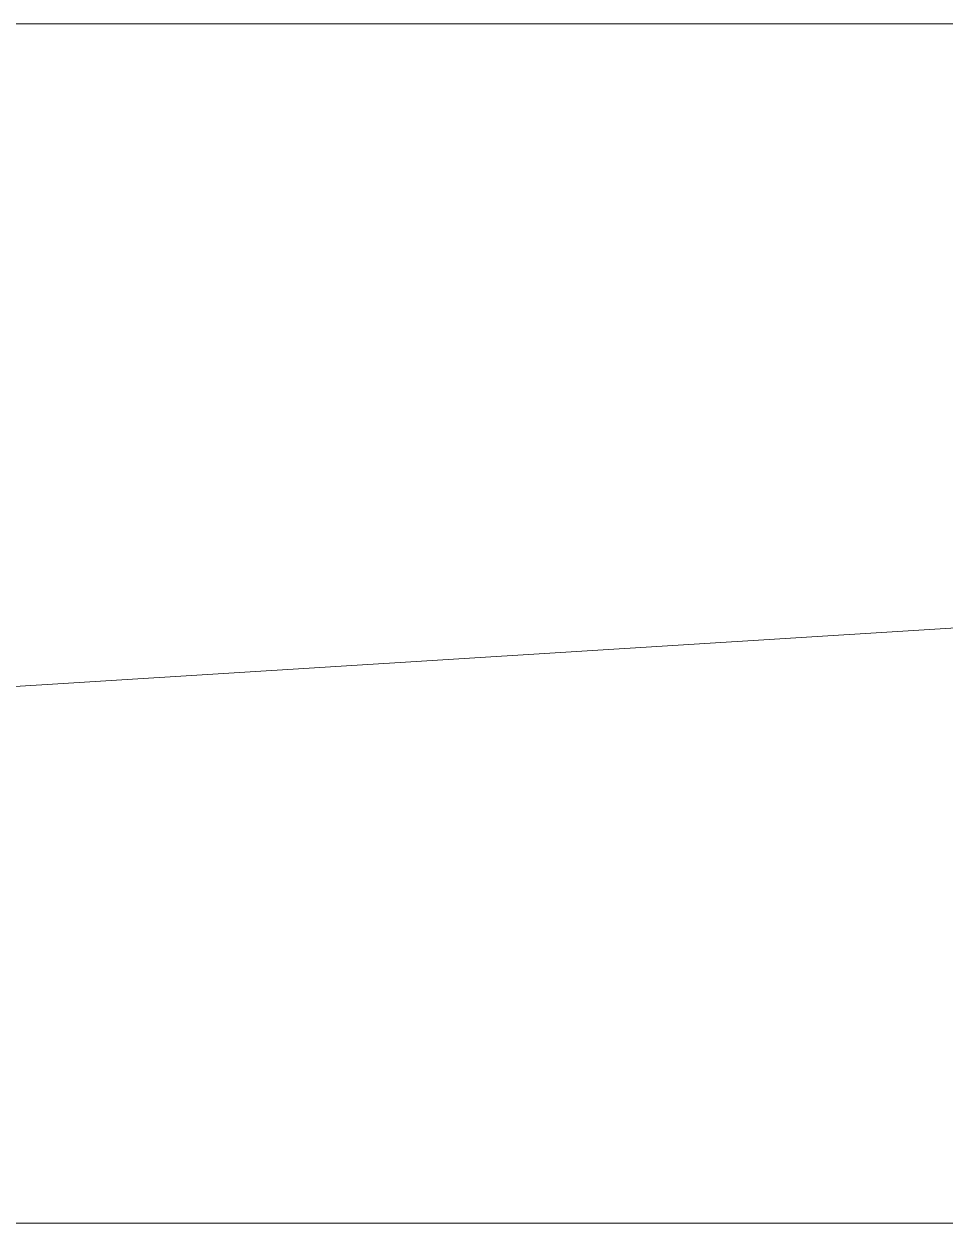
# Model space of a CAD drawing. Header units: millimetres. Extents: x 58509 to 70877, y -36887 to -9553.
# Drawn here: x 66341.8 to 66695, y -15433.7 to -14973.7 of the extents above; entities that cross this region are included whole.
import ezdxf

# ---------------------------------------------------------------- set-up
doc = ezdxf.new("R2010")
doc.units = ezdxf.units.MM
doc.layers.add('A-WALL', color=113, linetype='Continuous', lineweight=9)

msp = doc.modelspace()

# ---------------------------------------------------------------- meshes
at = {"layer": 'A-WALL'}
mesh = msp.add_polyface(dxfattribs=at)
corners = [(62523.08, -14973.73), (62523.08, -14973.73, 4000), (70415.94, -14973.73, 4000), (70415.94, -14973.73)]
mesh.append_faces([[corners[k] for k in face] for face in [(1, 2, 3, 0)]])
mesh = msp.add_polyface(dxfattribs=at)
corners = [(70415.74, -15433.73), (63035.97, -15433.73), (62575.97, -15433.73), (62523.08, -15433.73), (62523.08, -14973.73), (70415.94, -14973.73)]
mesh.append_faces([[corners[k] for k in face] for face in [(1, 5, 0)]], dxfattribs={"vtx0": -1})
mesh.append_faces([[corners[k] for k in face] for face in [(4, 5, 1, 2)]], dxfattribs={"vtx1": -1, "vtx3": -1})
mesh.append_faces([[corners[k] for k in face] for face in [(2, 3, 4)]], dxfattribs={"vtx2": -1})
mesh = msp.add_polyface(dxfattribs=at)
corners = [(62523.08, -15433.73, 4000), (62575.97, -15433.73, 4000), (63035.97, -15433.73, 4000), (70415.74, -15433.73, 4000), (70415.94, -14973.73, 4000), (62523.08, -14973.73, 4000)]
mesh.append_faces([[corners[k] for k in face] for face in [(4, 5, 2, 3)]], dxfattribs={"vtx1": -1})
mesh.append_faces([[corners[k] for k in face] for face in [(5, 0, 1, 2)]], dxfattribs={"vtx3": -1})
mesh = msp.add_polyface(dxfattribs=at)
corners = [(62523.08, -15433.73), (62575.97, -15433.73), (63035.97, -15433.73), (70415.74, -15433.73), (70415.74, -15433.73, 4000), (63035.97, -15433.73, 4000), (62575.97, -15433.73, 4000), (62523.08, -15433.73, 4000)]
mesh.append_faces([[corners[k] for k in face] for face in [(0, 1, 6, 7)]], dxfattribs={"vtx1": -1})
mesh.append_faces([[corners[k] for k in face] for face in [(5, 6, 1, 2)]], dxfattribs={"vtx1": -1, "vtx3": -1})
mesh.append_faces([[corners[k] for k in face] for face in [(2, 3, 4, 5)]], dxfattribs={"vtx3": -1})

doc.saveas('drawing.dxf')
